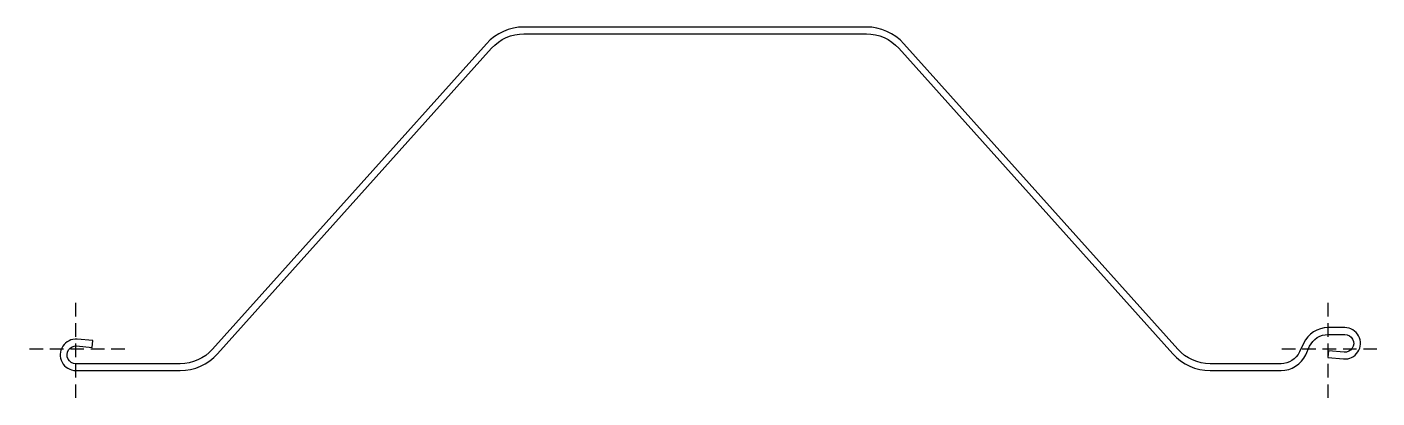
# Model space of a CAD drawing. Header units: millimetres. Extents: x -36 to 957, y -36 to 237.
import ezdxf

# ---------------------------------------------------------------- set-up
doc = ezdxf.new("R2010")
doc.units = ezdxf.units.MM
doc.linetypes.add('DASHED', pattern=[0.75, 0.5, -0.25])
doc.layers.add('ref', color=251, linetype='Continuous', plot=False)

msp = doc.modelspace()

# ---------------------------------------------------------------- linework, layer by layer
msp.add_lwpolyline([(0, -10.75, -1.044614), (0.57, 2.27), (12.02, 1.26), (12.46, 6.24), (1, 7.25, 1.044614), (0, -15.75), (76.68, -15.75, 0.212967), (104.25, -3.45), (305.83, 221.14, -0.212967), (329.68, 231.78), (581.62, 231.78, -0.212967), (605.47, 221.14), (807.05, -3.45, 0.212967), (834.62, -15.75), (886.72, -15.75, 0.291473), (904.84, -4.2), (907.78, 2.09, -0.291473), (921.37, 10.75), (933.64, 10.75, -1.044614), (933.07, -2.27), (921.61, -1.27), (921.18, -6.25), (932.63, -7.25, 1.044614), (933.64, 15.75), (921.37, 15.75, 0.291473), (903.24, 4.2), (900.31, -2.09, -0.291473), (886.72, -10.75), (834.62, -10.75, -0.212967), (810.77, -0.11), (609.19, 224.48, 0.212967), (581.62, 236.78), (329.68, 236.78, 0.212967), (302.11, 224.48), (100.53, -0.11, -0.212967), (76.68, -10.75)], format="xyb", close=True)
at = {"layer": 'ref', "linetype": 'DASHED', "ltscale": 20}
for p, q in [((0, -35.95), (0, 35.95)), ((921.37, -35.95), (921.37, 35.95)), ((35.95, 0), (-35.95, 0)), ((957.32, 0), (885.42, 0))]:
    msp.add_line(p, q, dxfattribs=at)

doc.saveas('drawing.dxf')
